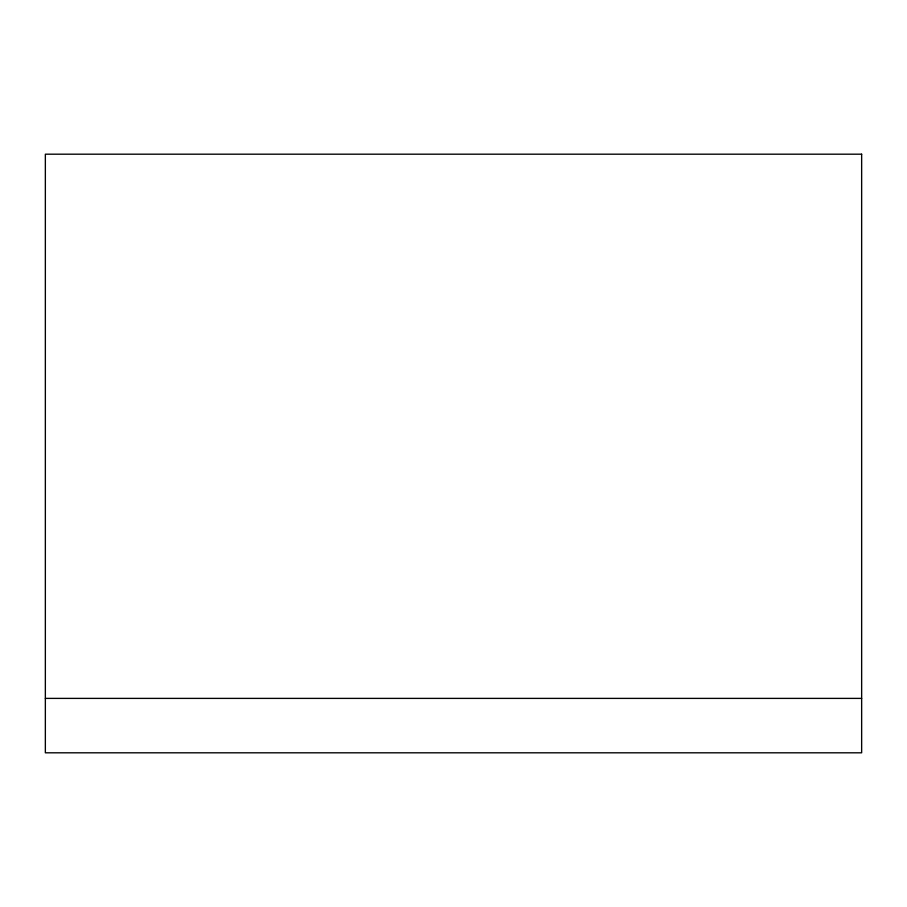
<?xml version="1.0" encoding="UTF-8"?>
<svg xmlns="http://www.w3.org/2000/svg" width="907" height="907" viewBox="0 0 907 907"><rect width="100%" height="100%" fill="white"/><g stroke="black" fill="none" stroke-linecap="round" stroke-linejoin="round"><path stroke-width="1.36" d="M45.35 698.39L861.65 698.39M861.65 154.19L45.35 154.19L45.35 752.81L861.65 752.81L861.65 154.19"/></g></svg>
